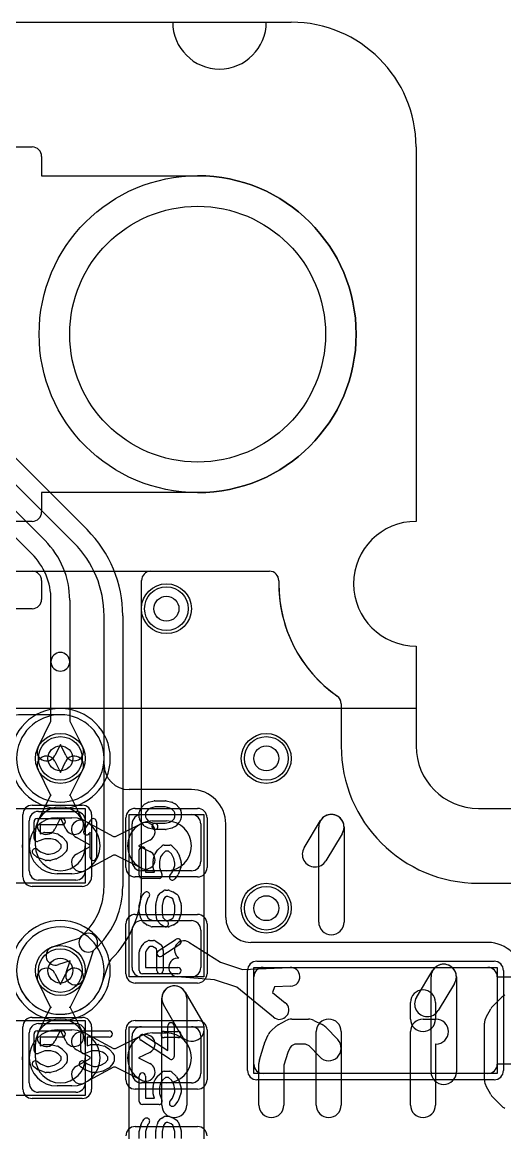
# Model space of a CAD drawing. Extents: x -3.9 to 29.3, y -3.9 to 20.
# Drawn here: x 19.54 to 23.41, y 11.1 to 20 of the extents above; entities that cross this region are included whole.
import ezdxf

# ---------------------------------------------------------------- set-up
doc = ezdxf.new("R2010")
doc.units = 0
for name, color, linetype in [('Hole', 1, 'CONTINUOUS'), ('L1', 3, 'CONTINUOUS'), ('L2', 3, 'CONTINUOUS'), ('L3', 3, 'CONTINUOUS'), ('L4', 3, 'CONTINUOUS'), ('MetalMask-A', 176, 'CONTINUOUS'), ('Outline', 7, 'CONTINUOUS'), ('PartsArea-A', 111, 'CONTINUOUS'), ('PartsArea-B', 111, 'CONTINUOUS'), ('PartsSilk-A', 221, 'CONTINUOUS'), ('PartsSilk-B', 221, 'CONTINUOUS'), ('Resist-A', 2, 'CONTINUOUS'), ('Resist-B', 2, 'CONTINUOUS'), ('Silk-A', 140, 'CONTINUOUS'), ('Silk-B', 140, 'CONTINUOUS')]:
    doc.layers.add(name, color=color, linetype=linetype)

msp = doc.modelspace()

# ---------------------------------------------------------------- linework, layer by layer
at = {"layer": 'Hole'}
for centre, radius in [((20.95, 17.5), 1.025), ((20.7, 15.3), 0.1), ((19.85, 14.1), 0.1), ((21.5, 14.1), 0.1), ((21.5, 12.9), 0.1), ((19.85, 12.4), 0.1)]:
    msp.add_circle(centre, radius, dxfattribs=at)
at = {"layer": 'L1'}
for p, q in [((9.0761, 15.6), (21.52527, 15.6)), ((19.425, 15.6), (19.62503, 15.6)), ((19.7, 15.52503), (19.7, 15.37497)), ((19.62503, 15.3), (17.97497, 15.3)), ((22.09999, 14.53825), (22.1, 14.2)), ((19.85, 14.45004), (19.55, 14.45004)), ((19.80526, 14.07767), (19.85, 13.988)), ((19.85, 13.988), (19.89474, 14.07767)), ((20.20004, 14.05004), (20.20004, 14.1)), ((19.775, 13.80234), (19.67104, 14.01071)), ((20.02896, 14.01071), (19.925, 13.80234)), ((19.67104, 13.6), (19.775, 13.80838)), ((19.775, 13.80838), (19.775, 13.80234)), ((19.925, 13.80234), (19.925, 13.80838)), ((19.925, 13.80838), (20.02896, 13.6)), ((20.9, 13.85004), (20.40004, 13.85004)), ((19.675, 13.675), (19.975, 13.675)), ((19.85, 13.62272), (19.80526, 13.53304)), ((19.825, 13.625), (19.94286, 13.625)), ((19.89474, 13.53304), (19.85, 13.62272)), ((20.5, 13.65), (20.9, 13.65)), ((19.6, 13.2), (19.6, 13.6)), ((20.05, 13.6), (20.05, 13.2)), ((20.05, 13.59785), (20.27686, 13.475)), ((20.29162, 13.475), (20.5, 13.57896)), ((20.425, 13.275), (20.425, 13.575)), ((20.58929, 13.6), (20.7, 13.6)), ((20.975, 13.575), (20.975, 13.275)), ((21.17504, 12.82504), (21.17504, 13.575)), ((19.65, 13.4), (19.65, 13.51071)), ((20.09011, 13.40555), (19.97858, 13.46595)), ((20.05, 13.51071), (20.05, 13.4)), ((20.27686, 13.475), (20.29162, 13.475)), ((20.56696, 13.44474), (20.47728, 13.4)), ((19.97858, 13.33405), (20.09011, 13.39445)), ((20.09011, 13.39445), (20.09011, 13.40555)), ((20.47728, 13.4), (20.56696, 13.35526)), ((20.27686, 13.325), (20.05, 13.20215)), ((20.29162, 13.325), (20.27686, 13.325)), ((20.5, 13.22104), (20.29162, 13.325)), ((19.94286, 13.175), (19.825, 13.175)), ((20.9, 13.2), (20.5, 13.2)), ((20.7, 13.2), (20.58929, 13.2)), ((19.975, 13.125), (19.675, 13.125)), ((23.2, 13.1), (24.4, 13.1)), ((20.5, 12.8), (20.9, 12.8)), ((20.425, 12.425), (20.425, 12.725)), ((20.975, 12.725), (20.975, 12.425)), ((20.87984, 12.62699), (21.1323, 12.46829)), ((23.275, 12.62504), (21.37504, 12.62504)), ((21.1323, 12.46829), (21.31066, 12.40884)), ((19.80526, 12.37767), (19.85, 12.288)), ((19.85, 12.288), (19.89474, 12.37767)), ((21.31066, 12.40884), (21.69055, 12.4248)), ((21.475, 12.425), (23.275, 12.425)), ((19.775, 12.10234), (19.67104, 12.31071)), ((20.02896, 12.31071), (19.925, 12.10234)), ((20.9, 12.35), (20.5, 12.35)), ((21.08482, 12.326), (20.78768, 12.3505)), ((21.26319, 12.26655), (21.08482, 12.326)), ((21.4, 11.65), (21.4, 12.35)), ((23.35, 12.35), (23.35, 11.65)), ((21.55756, 12.02582), (21.26319, 12.26655)), ((21.56509, 12.2694), (21.55042, 12.22543)), ((21.55042, 12.22543), (21.65252, 12.14194)), ((21.69685, 12.27494), (21.56509, 12.2694)), ((19.67104, 11.9), (19.775, 12.10838)), ((19.775, 12.10838), (19.775, 12.10234)), ((19.925, 12.10234), (19.925, 12.10838)), ((19.925, 12.10838), (20.02896, 11.9)), ((19.675, 11.975), (19.975, 11.975)), ((20.5, 11.95), (20.9, 11.95)), ((19.6, 11.5), (19.6, 11.9)), ((19.85, 11.92272), (19.80526, 11.83304)), ((19.825, 11.925), (19.94286, 11.925)), ((19.89474, 11.83304), (19.85, 11.92272)), ((20.05, 11.9), (20.05, 11.5)), ((20.05, 11.89785), (20.27686, 11.775)), ((20.29162, 11.775), (20.5, 11.87896)), ((20.425, 11.575), (20.425, 11.875)), ((20.58929, 11.9), (20.7, 11.9)), ((20.975, 11.875), (20.975, 11.575)), ((19.65, 11.7), (19.65, 11.81071)), ((20.09011, 11.70555), (19.97858, 11.76595)), ((20.05, 11.81071), (20.05, 11.7)), ((20.27686, 11.775), (20.29162, 11.775)), ((19.97858, 11.63405), (20.09011, 11.69445)), ((20.09011, 11.69445), (20.09011, 11.70555)), ((20.56696, 11.74474), (20.47728, 11.7)), ((20.47728, 11.7), (20.56696, 11.65526)), ((20.27686, 11.625), (20.05, 11.50215)), ((20.29162, 11.625), (20.27686, 11.625)), ((20.5, 11.52104), (20.29162, 11.625)), ((23.275, 11.575), (21.475, 11.575)), ((20.9, 11.5), (20.5, 11.5)), ((20.7, 11.5), (20.58929, 11.5)), ((19.975, 11.425), (19.675, 11.425)), ((19.94286, 11.475), (19.825, 11.475))]:
    msp.add_line(p, q, dxfattribs=at)
for centre in [(20.7, 15.3), (19.85, 14.1), (21.5, 14.1), (21.5, 12.9), (19.85, 12.4)]:
    msp.add_circle(centre, 0.2, dxfattribs=at)
for centre, radius, start, end in [((19.62503, 15.52503), 0.07497, 0, 90), ((21.52527, 15.525), 0.075, 0, 90), ((22.70001, 15.50002), 1.10001, 178.78785, -179.998958), ((22.7, 15.5), 1.1, 180, -124.98515), ((22.7, 15.5), 1.1, 178.74147, 178.786798), ((21.5253, 15.525), 0.07497, -0.641943, 0), ((19.62503, 15.37497), 0.07497, -90, 0), ((22.02501, 14.53828), 0.07497, 45, 53.788891), ((22.02498, 14.53825), 0.07501, 0, 45), ((19.55, 14.10004), 0.35, 90, 180), ((19.85, 14.1), 0.35004, 0, 90), ((23.2, 14.2), 1.1, 180, -90), ((19.73815, 14.04419), 0.075, 26.513803, -153.484041), ((19.96185, 14.04419), 0.075, -26.513803, 153.484041), ((20.40004, 14.05004), 0.2, 180, -90), ((20.9, 13.575), 0.27504, 0, 90), ((19.85, 13.51071), 0.2, 0, 180), ((19.675, 13.6), 0.075, 90, 180), ((19.825, 13.4), 0.225, 90, -90), ((19.94286, 13.4), 0.225, -90, 90), ((19.975, 13.6), 0.075, 0, 90), ((20.5, 13.575), 0.075, 90, 180), ((20.9, 13.575), 0.075, 0, 90), ((19.73815, 13.56652), 0.075, 153.486197, -26.514938), ((19.96185, 13.56652), 0.075, -153.486197, 26.514938), ((20.01429, 13.5319), 0.075, 61.565748, -118.43679), ((20.58929, 13.4), 0.2, 90, -90), ((20.53348, 13.51185), 0.075, -63.486197, 116.514938), ((20.7, 13.4), 0.2, -90, 90), ((19.85, 13.4), 0.2, 180, 0), ((20.53348, 13.28815), 0.075, -116.513803, 63.485062), ((20.01429, 13.2681), 0.075, 118.434252, -61.56321), ((20.5, 13.275), 0.075, 180, -90), ((20.9, 13.275), 0.075, -90, 0), ((19.675, 13.2), 0.075, 180, -90), ((19.975, 13.2), 0.075, -90, 0), ((21.37504, 12.82504), 0.2, 180, -90), ((20.5, 12.725), 0.075, 90, 180), ((20.9, 12.725), 0.075, 0, 90), ((20.83992, 12.56349), 0.075, 57.844009, -122.160057), ((23.275, 12.35), 0.27504, 0, 90), ((20.79384, 12.42525), 0.075, 85.289013, -94.713145), ((19.73815, 12.34419), 0.075, 26.513803, -153.484041), ((19.96185, 12.34419), 0.075, -26.513803, 153.484041), ((20.5, 12.425), 0.075, 180, -90), ((20.9, 12.425), 0.075, -90, 0), ((21.475, 12.35), 0.075, 90, 180), ((21.6937, 12.34987), 0.075, -87.592747, 92.405739), ((23.275, 12.35), 0.075, 0, 90), ((21.60504, 12.08388), 0.075, -129.275432, 50.724098), ((19.675, 11.9), 0.075, 90, 180), ((19.85, 11.81071), 0.2, 0, 180), ((19.975, 11.9), 0.075, 0, 90), ((20.5, 11.875), 0.075, 90, 180), ((20.9, 11.875), 0.075, 0, 90), ((19.825, 11.7), 0.225, 90, -90), ((19.73815, 11.86652), 0.075, 153.486197, -26.514938), ((19.96185, 11.86652), 0.075, -153.486197, 26.514938), ((20.01429, 11.8319), 0.075, 61.565748, -118.43679), ((19.94286, 11.7), 0.225, -90, 90), ((20.58929, 11.7), 0.2, 90, -90), ((20.53348, 11.81185), 0.075, -63.486197, 116.514938), ((20.7, 11.7), 0.2, -90, 90), ((19.85, 11.7), 0.2, 180, 0), ((20.01429, 11.5681), 0.075, 118.434252, -61.56321), ((20.5, 11.575), 0.075, 180, -90), ((20.53348, 11.58815), 0.075, -116.513803, 63.485062), ((20.9, 11.575), 0.075, -90, 0), ((21.475, 11.65), 0.075, 180, -90), ((23.275, 11.65), 0.075, -90, 0), ((19.675, 11.5), 0.075, 180, -90), ((19.975, 11.5), 0.075, -90, 0)]:
    msp.add_arc(centre, radius, start, end, dxfattribs=at)
at = {"layer": 'L2'}
for p, q in [((3.87473, 15.6), (21.52527, 15.6)), ((22.1, 14.53824), (22.1, 14.2)), ((23.2, 13.1), (24.4, 13.1))]:
    msp.add_line(p, q, dxfattribs=at)
for centre in [(20.7, 15.3), (21.5, 14.1), (21.5, 12.9)]:
    msp.add_circle(centre, 0.2, dxfattribs=at)
for centre, radius, start, end in [((21.52527, 15.525), 0.075, -0.641686, 90), ((22.7, 15.50001), 1.1, 178.787318, -125.062172), ((21.52527, 15.52488), 0.075, -1.214812, -0.550023), ((22.025, 14.53824), 0.075, 0, 54.934759), ((19.85, 14.1), 0.40004, 90, -90), ((19.85, 14.1), 0.40004, -90, 90), ((23.2, 14.2), 1.1, 180, -90), ((19.85, 12.4), 0.40004, 90, -90), ((19.85, 12.4), 0.40004, -90, 90)]:
    msp.add_arc(centre, radius, start, end, dxfattribs=at)
at = {"layer": 'L3'}
for p, q in [((18.55841, 17.43943), (20.06443, 15.93341)), ((19.95836, 15.82734), (18.45235, 17.33337)), ((18.34624, 17.2273), (19.72729, 15.84623)), ((19.62123, 15.74017), (18.24017, 17.12123)), ((20.57504, 15.6), (21.52527, 15.6)), ((20.50004, 13.07353), (20.50004, 15.525)), ((19.775, 14.87446), (19.775, 15.36893)), ((19.925, 15.36893), (19.925, 14.87446)), ((20.2, 13.07353), (20.2, 15.24399)), ((20.35, 15.24399), (20.35, 13.07353)), ((19.775, 14.39766), (19.775, 14.87446)), ((19.925, 14.87446), (19.925, 14.39766)), ((22.1, 14.53823), (22.1, 14.2)), ((19.67104, 14.18929), (19.775, 14.39766)), ((19.925, 14.39766), (20.02896, 14.18929)), ((19.85, 14.212), (19.80526, 14.12233)), ((19.89474, 14.12233), (19.85, 14.212)), ((23.2, 13.1), (24.4, 13.1)), ((19.78659, 12.58968), (20.00745, 12.66351)), ((20.00745, 12.66351), (20.02059, 12.67665)), ((20.02059, 12.67665), (20.04623, 12.70229)), ((20.11351, 12.55745), (20.03968, 12.33659)), ((20.12665, 12.57059), (20.11351, 12.55745)), ((20.15229, 12.59623), (20.12665, 12.57059)), ((19.92919, 12.47919), (19.83415, 12.44742)), ((19.89742, 12.38415), (19.92919, 12.47919)), ((20.25765, 12.4894), (20.25838, 12.49013)), ((20.18231, 12.29), (20.239, 12.45959))]:
    msp.add_line(p, q, dxfattribs=at)
for centre in [(20.7, 15.3), (19.85, 14.1), (21.5, 14.1), (21.5, 12.9), (19.85, 12.4)]:
    msp.add_circle(centre, 0.2, dxfattribs=at)
for centre, radius, start, end in [((19.375, 15.24398), 0.975, 0.000588, 45), ((19.25, 15.36893), 0.675, 0, 45.0006), ((19.375, 15.24398), 0.825, 0.000694, 45), ((19.25, 15.36893), 0.525, 0, 45.000772), ((20.57504, 15.525), 0.075, 90, 180), ((21.52527, 15.525), 0.075, 0, 90), ((22.7, 15.49999), 1.1, 178.740949, -125.062172), ((21.5253, 15.525), 0.07497, -0.641943, 0), ((19.85, 14.87446), 0.075, 0, 180), ((19.85, 14.87446), 0.075, 180, 0), ((22.02502, 14.53825), 0.07497, 45, 54.934097), ((22.025, 14.53823), 0.075, 0, 45), ((19.73815, 14.15581), 0.075, 153.486197, -26.515959), ((19.96185, 14.15581), 0.075, -153.486197, 26.515959), ((23.2, 14.2), 1.1, 180, -90), ((19.675, 13.07353), 0.525, -45.000772, 0), ((19.675, 13.07353), 0.675, -45.0006, 0), ((19.675, 13.07353), 0.82504, -45.000982, 0), ((20.07362, 12.62362), 0.075, 135, -45), ((20.07362, 12.62362), 0.075, -45, 135), ((19.81037, 12.51855), 0.075, 108.485681, -71.515874), ((20.3101, 12.43582), 0.07497, 134.994596, 161.514298), ((20.31066, 12.43639), 0.07497, 135, 135.605253), ((19.85, 12.4), 0.35004, 180, -18.344884), ((19.96855, 12.36037), 0.075, 161.514319, -18.484126), ((20.25341, 12.26623), 0.07497, 161.514298, 161.652053)]:
    msp.add_arc(centre, radius, start, end, dxfattribs=at)
at = {"layer": 'L4'}
for p, q in [((17.68346, 15.6), (21.52527, 15.6)), ((19.425, 15.6), (19.62503, 15.6)), ((19.7, 15.52503), (19.7, 15.37497)), ((19.62503, 15.3), (18.15487, 15.3)), ((22.1, 14.53823), (22.1, 14.2)), ((23.2, 13.1), (24.4, 13.1))]:
    msp.add_line(p, q, dxfattribs=at)
for centre in [(20.7, 15.3), (19.85, 14.1), (21.5, 14.1), (21.5, 12.9), (19.85, 12.4)]:
    msp.add_circle(centre, 0.2, dxfattribs=at)
for centre, radius, start, end in [((19.62503, 15.52503), 0.07497, 0, 90), ((21.52527, 15.525), 0.075, 0, 90), ((22.7, 15.49999), 1.1, 178.740949, -125.062172), ((21.5253, 15.525), 0.07497, -0.641943, 0), ((19.62503, 15.37497), 0.07497, -90, 0), ((22.02502, 14.53825), 0.07497, 45, 54.934097), ((22.025, 14.53823), 0.075, 0, 45), ((19.85, 14.1), 0.35004, 90, -90), ((19.85, 14.1), 0.35004, -90, 90), ((23.2, 14.2), 1.1, 180, -90), ((19.85, 12.4), 0.35004, 90, -90), ((19.85, 12.4), 0.35004, -90, 90)]:
    msp.add_arc(centre, radius, start, end, dxfattribs=at)
at = {"layer": 'MetalMask-A'}
for p, q in [((19.675, 13.675), (19.975, 13.675)), ((20.5, 13.65), (20.9, 13.65)), ((19.6, 13.2), (19.6, 13.6)), ((20.05, 13.6), (20.05, 13.2)), ((20.425, 13.275), (20.425, 13.575)), ((20.975, 13.575), (20.975, 13.275)), ((20.9, 13.2), (20.5, 13.2)), ((19.975, 13.125), (19.675, 13.125)), ((20.5, 12.8), (20.9, 12.8)), ((20.425, 12.425), (20.425, 12.725)), ((20.975, 12.725), (20.975, 12.425)), ((21.475, 12.425), (23.275, 12.425)), ((20.9, 12.35), (20.5, 12.35)), ((21.4, 11.65), (21.4, 12.35)), ((23.35, 12.35), (23.35, 11.65)), ((19.675, 11.975), (19.975, 11.975)), ((20.5, 11.95), (20.9, 11.95)), ((19.6, 11.5), (19.6, 11.9)), ((20.05, 11.9), (20.05, 11.5)), ((20.425, 11.575), (20.425, 11.875)), ((20.975, 11.875), (20.975, 11.575)), ((23.275, 11.575), (21.475, 11.575)), ((20.9, 11.5), (20.5, 11.5)), ((19.975, 11.425), (19.675, 11.425))]:
    msp.add_line(p, q, dxfattribs=at)
for centre, start, end in [((19.675, 13.6), 90, 180), ((19.975, 13.6), 0, 90), ((20.5, 13.575), 90, 180), ((20.9, 13.575), 0, 90), ((20.5, 13.275), 180, -90), ((20.9, 13.275), -90, 0), ((19.675, 13.2), 180, -90), ((19.975, 13.2), -90, 0), ((20.5, 12.725), 90, 180), ((20.9, 12.725), 0, 90), ((20.5, 12.425), 180, -90), ((20.9, 12.425), -90, 0), ((21.475, 12.35), 90, 180), ((23.275, 12.35), 0, 90), ((19.675, 11.9), 90, 180), ((19.975, 11.9), 0, 90), ((20.5, 11.875), 90, 180), ((20.9, 11.875), 0, 90), ((20.5, 11.575), 180, -90), ((20.9, 11.575), -90, 0), ((21.475, 11.65), 180, -90), ((23.275, 11.65), -90, 0), ((19.675, 11.5), 180, -90), ((19.975, 11.5), -90, 0)]:
    msp.add_arc(centre, 0.075, start, end, dxfattribs=at)
at = {"layer": 'Outline'}
for p, q in [((17.75, 20), (20.75, 20)), ((21.5, 20), (21.7, 20)), ((22.7, 19), (22.7, 16)), ((22.7, 15), (22.7, 14.2)), ((23.2, 13.7), (24.4, 13.7))]:
    msp.add_line(p, q, dxfattribs=at)
for centre, radius, start, end in [((21.125, 20), 0.375, 180, 0), ((21.7, 19), 1, 0, 90), ((22.7, 15.5), 0.5, 90, -90), ((23.2, 14.2), 0.5, 180, -90)]:
    msp.add_arc(centre, radius, start, end, dxfattribs=at)
at = {"layer": 'PartsArea-A'}
for p, q in [((3.7, 20), (21.7, 20)), ((22.7, 19), (22.7, 16)), ((22.7, 15), (22.7, 14.5)), ((22.7, 14.5), (2.7, 14.5)), ((18.75, 13.7), (20.05, 13.7)), ((20.05, 13.7), (20.05, 13.1)), ((20.4, 12.35), (20.4, 13.65)), ((20.4, 13.65), (21, 13.65)), ((21, 13.65), (21, 12.35)), ((20.05, 13.1), (18.75, 13.1)), ((21.4, 12.425), (23.35, 12.425)), ((21.4, 11.575), (21.4, 12.425)), ((23.35, 12.425), (23.35, 12.35)), ((21, 12.35), (20.4, 12.35)), ((23.35, 12.35), (24.1, 12.35)), ((18.75, 12), (20.05, 12)), ((20.05, 12), (20.05, 11.4)), ((20.4, 10.65), (20.4, 11.95)), ((20.4, 11.95), (21, 11.95)), ((21, 11.95), (21, 10.65)), ((23.35, 11.575), (21.4, 11.575)), ((24.1, 11.65), (23.35, 11.65)), ((23.35, 11.65), (23.35, 11.575)), ((20.05, 11.4), (18.75, 11.4))]:
    msp.add_line(p, q, dxfattribs=at)
for centre, radius, start, end in [((21.7, 19), 1, 0, 90), ((22.7, 15.5), 0.5, 90, -90)]:
    msp.add_arc(centre, radius, start, end, dxfattribs=at)
at = {"layer": 'PartsArea-B'}
for p, q in [((3.7, 20), (21.7, 20)), ((22.7, 19), (22.7, 16)), ((22.7, 15), (22.7, 14.5)), ((22.7, 14.5), (2.7, 14.5))]:
    msp.add_line(p, q, dxfattribs=at)
for centre, radius, start, end in [((21.7, 19), 1, 0, 90), ((22.7, 15.5), 0.5, 90, -90)]:
    msp.add_arc(centre, radius, start, end, dxfattribs=at)
at = {"layer": 'PartsSilk-A'}
for p, q in [((20.49983, 13.7055), (20.52205, 13.7305)), ((20.52956, 13.73625), (20.55178, 13.74736)), ((20.5569, 13.74925), (20.60135, 13.76036)), ((20.61049, 13.71111), (20.57169, 13.70141)), ((20.60741, 13.76111), (20.69259, 13.76111)), ((20.68951, 13.71111), (20.61049, 13.71111)), ((20.72831, 13.70141), (20.68951, 13.71111)), ((20.69865, 13.76036), (20.7431, 13.74925)), ((20.74822, 13.74736), (20.77044, 13.73625)), ((20.77795, 13.7305), (20.80017, 13.7055)), ((19.66389, 13.61759), (19.86667, 13.61759)), ((20.48241, 13.625), (20.48241, 13.66944)), ((20.4857, 13.68184), (20.49681, 13.70129)), ((20.53894, 13.67423), (20.53241, 13.6628)), ((20.53241, 13.6628), (20.53241, 13.6309)), ((20.53241, 13.6309), (20.5394, 13.61692)), ((20.55623, 13.69368), (20.53894, 13.67423)), ((20.57169, 13.70141), (20.55623, 13.69368)), ((20.74377, 13.69368), (20.72831, 13.70141)), ((20.76106, 13.67423), (20.74377, 13.69368)), ((20.7606, 13.61692), (20.76759, 13.6309)), ((20.76759, 13.6628), (20.76106, 13.67423)), ((20.76759, 13.6309), (20.76759, 13.6628)), ((20.80319, 13.70129), (20.8143, 13.68184)), ((20.81759, 13.66944), (20.81759, 13.625)), ((19.63889, 13.45926), (19.63889, 13.59259)), ((19.86667, 13.56759), (19.68889, 13.56759)), ((19.68889, 13.56759), (19.68889, 13.49554)), ((20.04013, 13.5247), (20.09291, 13.60618)), ((20.13889, 13.59259), (20.13889, 13.30741)), ((20.49616, 13.5916), (20.48505, 13.61382)), ((20.52205, 13.56117), (20.49983, 13.58617)), ((20.55178, 13.54431), (20.52956, 13.55542)), ((20.5394, 13.61692), (20.55623, 13.59799)), ((20.55623, 13.59799), (20.57169, 13.59026)), ((20.60135, 13.53131), (20.5569, 13.54242)), ((20.57169, 13.59026), (20.61347, 13.57981)), ((20.60741, 13.58056), (20.68951, 13.58056)), ((20.69259, 13.53056), (20.60741, 13.53056)), ((20.68951, 13.58056), (20.72831, 13.59026)), ((20.7431, 13.54242), (20.69865, 13.53131)), ((20.72831, 13.59026), (20.74377, 13.59799)), ((20.74377, 13.59799), (20.7606, 13.61692)), ((20.77044, 13.55542), (20.74822, 13.54431)), ((20.80017, 13.58617), (20.77795, 13.56117)), ((20.81495, 13.61382), (20.80384, 13.5916)), ((19.72682, 13.45648), (19.67279, 13.4359)), ((19.68889, 13.49554), (19.71332, 13.50484)), ((19.72222, 13.50648), (19.77778, 13.50648)), ((19.7747, 13.45648), (19.72682, 13.45648)), ((19.81196, 13.44717), (19.7747, 13.45648)), ((19.78384, 13.50573), (19.82828, 13.49462)), ((19.83362, 13.43273), (19.81196, 13.44717)), ((19.83609, 13.49117), (19.86387, 13.47265)), ((19.86843, 13.46875), (19.89899, 13.43542)), ((20.08889, 13.50801), (20.08209, 13.49752)), ((20.08889, 13.30741), (20.08889, 13.50801)), ((19.54444, 13.40741), (19.54444, 13.38519)), ((19.66562, 13.37137), (19.69034, 13.3516)), ((19.69034, 13.3516), (19.74071, 13.33241)), ((19.79928, 13.34203), (19.83446, 13.36079)), ((19.85556, 13.40879), (19.83362, 13.43273)), ((19.83446, 13.36079), (19.85556, 13.3838)), ((19.85556, 13.3838), (19.85556, 13.40879)), ((19.89899, 13.35717), (19.86843, 13.32384)), ((19.90556, 13.41852), (19.90556, 13.37407)), ((20.48241, 13.16389), (20.48241, 13.36667)), ((20.53241, 13.36667), (20.53241, 13.18889)), ((20.60883, 13.33609), (20.62735, 13.36387)), ((20.63125, 13.36843), (20.66458, 13.39899)), ((20.69121, 13.35556), (20.66727, 13.33362)), ((20.68148, 13.40556), (20.72593, 13.40556)), ((20.7162, 13.35556), (20.69121, 13.35556)), ((20.73921, 13.33446), (20.7162, 13.35556)), ((20.74283, 13.39899), (20.77616, 13.36843)), ((20.78132, 13.36176), (20.80354, 13.32009)), ((19.66216, 13.31011), (19.63438, 13.33233)), ((19.72721, 13.28405), (19.66888, 13.30627)), ((19.76389, 13.28241), (19.73611, 13.28241)), ((19.74071, 13.33241), (19.76081, 13.33241)), ((19.76081, 13.33241), (19.79928, 13.34203)), ((19.81439, 13.29427), (19.76995, 13.28316)), ((19.86176, 13.31868), (19.82009, 13.29646)), ((20.59352, 13.22222), (20.59352, 13.27778)), ((20.59427, 13.28384), (20.60538, 13.32828)), ((20.65283, 13.31196), (20.64352, 13.2747)), ((20.64352, 13.2747), (20.64352, 13.22682)), ((20.66727, 13.33362), (20.65283, 13.31196)), ((20.75797, 13.29928), (20.73921, 13.33446)), ((20.76759, 13.26081), (20.75797, 13.29928)), ((20.80573, 13.31439), (20.81684, 13.26995)), ((20.81759, 13.26389), (20.81759, 13.23611)), ((20.53241, 13.18889), (20.60446, 13.18889)), ((20.60446, 13.18889), (20.59516, 13.21332)), ((20.64352, 13.22682), (20.6641, 13.17279)), ((20.72863, 13.16562), (20.7484, 13.19034)), ((20.7484, 13.19034), (20.76759, 13.24071)), ((20.76759, 13.24071), (20.76759, 13.26081)), ((20.81595, 13.22721), (20.79373, 13.16888)), ((20.64074, 13.13889), (20.50741, 13.13889)), ((20.78989, 13.16216), (20.76767, 13.13438)), ((20.49531, 12.97317), (20.50642, 13.00095)), ((20.51011, 13.00729), (20.52122, 13.02118)), ((20.63176, 12.99544), (20.65028, 13.02044)), ((20.65713, 13.02676), (20.67935, 13.04064)), ((20.69976, 12.99444), (20.68764, 12.98687)), ((20.69259, 13.04444), (20.71481, 13.04444)), ((20.70981, 12.99444), (20.69976, 12.99444)), ((20.73664, 12.98327), (20.70981, 12.99444)), ((20.72442, 13.04252), (20.75776, 13.02864)), ((20.7614, 13.02676), (20.78362, 13.01287)), ((20.79358, 13.00095), (20.80469, 12.97317)), ((20.48241, 12.86667), (20.48241, 12.925)), ((20.48337, 12.93187), (20.49448, 12.97076)), ((20.54221, 12.95579), (20.53241, 12.9215)), ((20.53241, 12.9215), (20.53241, 12.87017)), ((20.55147, 12.97895), (20.54221, 12.95579)), ((20.56026, 12.98994), (20.55147, 12.97895)), ((20.61574, 12.86667), (20.61574, 12.925)), ((20.61623, 12.9299), (20.62734, 12.98546)), ((20.67527, 12.97017), (20.66574, 12.92252)), ((20.66574, 12.92252), (20.66574, 12.86842)), ((20.68764, 12.98687), (20.67527, 12.97017)), ((20.75019, 12.9748), (20.73664, 12.98327)), ((20.75779, 12.95579), (20.75019, 12.9748)), ((20.76759, 12.9215), (20.75779, 12.95579)), ((20.76759, 12.87017), (20.76759, 12.9215)), ((20.80552, 12.97076), (20.81663, 12.93187)), ((20.81759, 12.925), (20.81759, 12.86667)), ((20.49448, 12.82091), (20.48337, 12.8598)), ((20.53241, 12.87017), (20.54167, 12.83775)), ((20.54167, 12.83775), (20.55231, 12.8198)), ((20.55231, 12.8198), (20.56435, 12.81077)), ((20.62339, 12.81041), (20.61598, 12.86319)), ((20.66574, 12.86842), (20.67186, 12.82485)), ((20.67186, 12.82485), (20.68667, 12.80818)), ((20.73664, 12.81118), (20.75063, 12.81992)), ((20.75063, 12.81992), (20.75792, 12.83633)), ((20.75792, 12.83633), (20.76759, 12.87017)), ((20.80433, 12.81763), (20.79322, 12.79263)), ((20.81663, 12.8598), (20.80552, 12.82091)), ((20.51182, 12.79004), (20.49701, 12.81504)), ((20.53685, 12.76889), (20.51833, 12.78278)), ((20.57558, 12.75192), (20.54224, 12.76581)), ((20.56435, 12.81077), (20.59019, 12.8)), ((20.71481, 12.75), (20.58519, 12.75)), ((20.59019, 12.8), (20.70981, 12.8)), ((20.65168, 12.77228), (20.62946, 12.79728)), ((20.67934, 12.7538), (20.65712, 12.76769)), ((20.68667, 12.80818), (20.70584, 12.7962)), ((20.70981, 12.8), (20.73664, 12.81118)), ((20.75776, 12.76581), (20.72442, 12.75192)), ((20.78362, 12.78158), (20.7614, 12.76769)), ((20.52956, 12.62792), (20.55178, 12.63903)), ((20.56296, 12.64167), (20.5963, 12.64167)), ((20.63447, 12.55703), (20.77891, 12.65148)), ((20.48241, 12.4), (20.48241, 12.55)), ((20.48456, 12.56015), (20.49567, 12.58515)), ((20.4983, 12.5897), (20.52052, 12.62026)), ((20.54029, 12.56243), (20.53241, 12.5447)), ((20.55737, 12.58593), (20.54029, 12.56243)), ((20.56886, 12.59167), (20.55737, 12.58593)), ((20.58913, 12.59167), (20.56886, 12.59167)), ((20.61913, 12.57292), (20.58913, 12.59167)), ((20.60955, 12.63787), (20.65399, 12.61009)), ((20.62315, 12.55783), (20.61913, 12.57292)), ((20.62315, 12.4), (20.62315, 12.55783)), ((20.80627, 12.60964), (20.66183, 12.51519)), ((20.6649, 12.59533), (20.67231, 12.56755)), ((20.67315, 12.56111), (20.67315, 12.4)), ((20.53241, 12.5447), (20.53241, 12.425)), ((20.79259, 12.375), (20.50741, 12.375)), ((20.53241, 12.425), (20.79259, 12.425)), ((22.70298, 12.18487), (22.83439, 12.40222)), ((22.81973, 11.58892), (22.81973, 12.34965)), ((23.00827, 12.29708), (22.87686, 12.07973)), ((23.02293, 12.34965), (23.02293, 11.58892)), ((20.71204, 11.75869), (20.71204, 11.95694)), ((20.76204, 11.95694), (20.76204, 11.7125)), ((19.63889, 11.75926), (19.63889, 11.89259)), ((19.66389, 11.91759), (19.86667, 11.91759)), ((19.86667, 11.86759), (19.68889, 11.86759)), ((19.68889, 11.86759), (19.68889, 11.79554)), ((20.01389, 11.75926), (20.01389, 11.89259)), ((20.03889, 11.91759), (20.24167, 11.91759)), ((20.24167, 11.86759), (20.06389, 11.86759)), ((20.06389, 11.86759), (20.06389, 11.79554)), ((20.72337, 11.69157), (20.49374, 11.84157)), ((20.52108, 11.88343), (20.71204, 11.75869)), ((20.68148, 11.9125), (20.79259, 11.9125)), ((20.79259, 11.8625), (20.68148, 11.8625)), ((19.72682, 11.75648), (19.67279, 11.7359)), ((19.68889, 11.79554), (19.71332, 11.80484)), ((19.72222, 11.80648), (19.77778, 11.80648)), ((19.7747, 11.75648), (19.72682, 11.75648)), ((19.81196, 11.74717), (19.7747, 11.75648)), ((19.78384, 11.80573), (19.82828, 11.79462)), ((19.83609, 11.79117), (19.86387, 11.77265)), ((19.86843, 11.76875), (19.89899, 11.73542)), ((20.10182, 11.75648), (20.04779, 11.7359)), ((20.06389, 11.79554), (20.08832, 11.80484)), ((20.09722, 11.80648), (20.15278, 11.80648)), ((20.1497, 11.75648), (20.10182, 11.75648)), ((20.18696, 11.74717), (20.1497, 11.75648)), ((20.15884, 11.80573), (20.20328, 11.79462)), ((20.21109, 11.79117), (20.23887, 11.77265)), ((20.24343, 11.76875), (20.27399, 11.73542)), ((19.54444, 11.70741), (19.54444, 11.68519)), ((19.66562, 11.67137), (19.69034, 11.6516)), ((19.79928, 11.64203), (19.83446, 11.66079)), ((19.83362, 11.73273), (19.81196, 11.74717)), ((19.85556, 11.70879), (19.83362, 11.73273)), ((19.83446, 11.66079), (19.85556, 11.6838)), ((19.85556, 11.6838), (19.85556, 11.70879)), ((19.90556, 11.71852), (19.90556, 11.67407)), ((20.04062, 11.67137), (20.06534, 11.6516)), ((20.17428, 11.64203), (20.20946, 11.66079)), ((20.20862, 11.73273), (20.18696, 11.74717)), ((20.23056, 11.70879), (20.20862, 11.73273)), ((20.20946, 11.66079), (20.23056, 11.6838)), ((20.23056, 11.6838), (20.23056, 11.70879)), ((20.28056, 11.71852), (20.28056, 11.67407)), ((19.66216, 11.61011), (19.63438, 11.63233)), ((19.72721, 11.58405), (19.66888, 11.60627)), ((19.69034, 11.6516), (19.74071, 11.63241)), ((19.76389, 11.58241), (19.73611, 11.58241)), ((19.74071, 11.63241), (19.76081, 11.63241)), ((19.76081, 11.63241), (19.79928, 11.64203)), ((19.81439, 11.59427), (19.76995, 11.58316)), ((19.86176, 11.61868), (19.82009, 11.59646)), ((19.89899, 11.65717), (19.86843, 11.62384)), ((20.03716, 11.61011), (20.00938, 11.63233)), ((20.10221, 11.58405), (20.04388, 11.60627)), ((20.06534, 11.6516), (20.11571, 11.63241)), ((20.13889, 11.58241), (20.11111, 11.58241)), ((20.11571, 11.63241), (20.13581, 11.63241)), ((20.13581, 11.63241), (20.17428, 11.64203)), ((20.18939, 11.59427), (20.14495, 11.58316)), ((20.23676, 11.61868), (20.19509, 11.59646)), ((20.27399, 11.65717), (20.24343, 11.62384)), ((20.63125, 11.55593), (20.66458, 11.58649)), ((20.68148, 11.59306), (20.72593, 11.59306)), ((20.74283, 11.58649), (20.77616, 11.55593)), ((20.48241, 11.35139), (20.48241, 11.55417)), ((20.53241, 11.55417), (20.53241, 11.37639)), ((20.59427, 11.47134), (20.60538, 11.51578)), ((20.60883, 11.52359), (20.62735, 11.55137)), ((20.65283, 11.49946), (20.64352, 11.4622)), ((20.66727, 11.52112), (20.65283, 11.49946)), ((20.69121, 11.54306), (20.66727, 11.52112)), ((20.7162, 11.54306), (20.69121, 11.54306)), ((20.73921, 11.52196), (20.7162, 11.54306)), ((20.75797, 11.48678), (20.73921, 11.52196)), ((20.76759, 11.44831), (20.75797, 11.48678)), ((20.78132, 11.54926), (20.80354, 11.50759)), ((20.80573, 11.50189), (20.81684, 11.45745)), ((20.59352, 11.40972), (20.59352, 11.46528)), ((20.60446, 11.37639), (20.59516, 11.40082)), ((20.64352, 11.4622), (20.64352, 11.41432)), ((20.64352, 11.41432), (20.6641, 11.36029)), ((20.7484, 11.37784), (20.76759, 11.42821)), ((20.76759, 11.42821), (20.76759, 11.44831)), ((20.81595, 11.41471), (20.79373, 11.35638)), ((20.81759, 11.45139), (20.81759, 11.42361)), ((20.64074, 11.32639), (20.50741, 11.32639)), ((20.53241, 11.37639), (20.60446, 11.37639)), ((20.72863, 11.35312), (20.7484, 11.37784)), ((20.78989, 11.34966), (20.76767, 11.32188)), ((20.65713, 11.21426), (20.67935, 11.22814)), ((20.69259, 11.23194), (20.71481, 11.23194)), ((20.72442, 11.23002), (20.75776, 11.21614)), ((20.7614, 11.21426), (20.78362, 11.20037)), ((20.48337, 11.11937), (20.49448, 11.15826)), ((20.49531, 11.16067), (20.50642, 11.18845)), ((20.51011, 11.19479), (20.52122, 11.20868)), ((20.54221, 11.14329), (20.53241, 11.109)), ((20.55147, 11.16645), (20.54221, 11.14329)), ((20.56026, 11.17744), (20.55147, 11.16645)), ((20.61623, 11.1174), (20.62734, 11.17296)), ((20.63176, 11.18294), (20.65028, 11.20794)), ((20.67527, 11.15767), (20.66574, 11.11002)), ((20.68764, 11.17437), (20.67527, 11.15767)), ((20.69976, 11.18194), (20.68764, 11.17437)), ((20.70981, 11.18194), (20.69976, 11.18194)), ((20.73664, 11.17077), (20.70981, 11.18194)), ((20.75019, 11.1623), (20.73664, 11.17077)), ((20.75779, 11.14329), (20.75019, 11.1623)), ((20.76759, 11.109), (20.75779, 11.14329)), ((20.79358, 11.18845), (20.80469, 11.16067)), ((20.80552, 11.15826), (20.81663, 11.11937)), ((20.48241, 11.05417), (20.48241, 11.1125)), ((20.53241, 11.109), (20.53241, 11.05767)), ((20.61574, 11.05417), (20.61574, 11.1125)), ((20.66574, 11.11002), (20.66574, 11.05592)), ((20.76759, 11.05767), (20.76759, 11.109)), ((20.81759, 11.1125), (20.81759, 11.05417))]:
    msp.add_line(p, q, dxfattribs=at)
for centre, radius, start, end in [((20.54074, 13.71389), 0.025, 116.565051, 138.37217), ((20.56296, 13.725), 0.025, 104.030684, 116.565051), ((20.60741, 13.73611), 0.025, 90, 104.030684), ((20.69259, 13.73611), 0.025, 75.969316, 90), ((20.73704, 13.725), 0.025, 63.434949, 75.969316), ((20.75926, 13.71389), 0.025, 41.627831, 63.434949), ((19.66389, 13.59259), 0.025, 90, 180), ((19.86667, 13.59259), 0.025, -90, 90), ((20.11389, 13.59259), 0.025, 0, 147.066193), ((20.50741, 13.66944), 0.025, 150.266489, 180), ((20.50741, 13.625), 0.025, 180, -153.434949), ((20.51852, 13.68889), 0.025, 138.372169, 150.266489), ((20.78148, 13.68889), 0.025, 29.733511, 41.62783), ((20.79259, 13.66944), 0.025, 0, 29.733511), ((20.79259, 13.625), 0.025, -26.565051, 0), ((20.51852, 13.60278), 0.025, -153.434949, -138.37217), ((20.54074, 13.57778), 0.025, -138.372169, -116.565051), ((20.56296, 13.56667), 0.025, -116.565051, -104.030684), ((20.60741, 13.55556), 0.025, 90, -90), ((20.60741, 13.55556), 0.025, -104.030684, 75.96679), ((20.69259, 13.55556), 0.025, -90, -75.969316), ((20.73704, 13.56667), 0.025, -75.969316, -63.434949), ((20.75926, 13.57778), 0.025, -63.434949, -41.62783), ((20.78148, 13.60278), 0.025, -41.627831, -26.565051), ((19.66389, 13.45926), 0.025, 180, -69.143502), ((19.72222, 13.48148), 0.025, 90, 110.853641), ((19.77778, 13.48148), 0.025, 75.969316, 90), ((19.82222, 13.47037), 0.025, 56.303576, 75.963757), ((19.85, 13.45185), 0.025, 42.5203, 56.309933), ((20.06111, 13.51111), 0.025, 147.066457, -32.933807), ((19.65, 13.35185), 0.025, 51.333033, -128.654777), ((19.88056, 13.41852), 0.025, 0, 42.517452), ((19.88056, 13.37407), 0.025, -42.5203, 0), ((20.50741, 13.36667), 0.025, 0, 180), ((20.64815, 13.35), 0.025, 132.5203, 146.309933), ((20.68148, 13.38056), 0.025, 90, 132.517452), ((20.72593, 13.38056), 0.025, 47.4797, 90), ((20.75926, 13.35), 0.025, 28.061701, 47.482548), ((19.67778, 13.32963), 0.025, -128.666967, -110.853641), ((19.73611, 13.30741), 0.025, -110.856498, -90), ((19.76389, 13.30741), 0.025, -90, -75.963757), ((19.80833, 13.31852), 0.025, -75.969316, -61.931795), ((19.85, 13.34074), 0.025, -61.938299, -42.517452), ((20.11389, 13.30741), 0.025, 180, 0), ((20.61852, 13.27778), 0.025, 165.969316, 180), ((20.62963, 13.32222), 0.025, 146.303576, 165.963757), ((20.78148, 13.30833), 0.025, 14.030684, 28.068205), ((20.79259, 13.26389), 0.025, 0, 14.036243), ((20.61852, 13.22222), 0.025, 180, -159.146359), ((20.64074, 13.16389), 0.025, -90, 20.856498), ((20.79259, 13.23611), 0.025, -20.856498, 0), ((20.50741, 13.16389), 0.025, 180, -90), ((20.74815, 13.15), 0.025, 141.333033, -38.654777), ((20.77037, 13.17778), 0.025, -38.666967, -20.853641), ((20.52963, 12.99167), 0.025, 141.333033, 158.207103), ((20.54074, 13.00556), 0.025, -38.666967, 141.345223), ((20.65185, 12.98056), 0.025, 143.473873, 168.694563), ((20.67037, 13.00556), 0.025, 121.985944, 143.473873), ((20.69259, 13.01944), 0.025, 90, 121.985944), ((20.71481, 13.01944), 0.025, 67.394238, 90), ((20.74815, 13.00556), 0.025, 57.994617, 67.394238), ((20.77037, 12.99167), 0.025, 21.792897, 57.994617), ((20.50741, 12.925), 0.025, 164.051456, 180), ((20.51852, 12.96389), 0.025, 158.207103, 164.051456), ((20.64074, 12.925), 0.025, 168.694563, 180), ((20.78148, 12.96389), 0.025, 15.948544, 21.792897), ((20.79259, 12.925), 0.025, 0, 15.948544), ((20.50741, 12.86667), 0.025, 180, -164.051456), ((20.51852, 12.82778), 0.025, -164.051456, -149.362476), ((20.64074, 12.86667), 0.025, 180, -171.999526), ((20.78148, 12.82778), 0.025, -23.950855, -15.948544), ((20.79259, 12.86667), 0.025, -15.948544, 0), ((20.53333, 12.80278), 0.025, -149.362476, -126.869898), ((20.55185, 12.78889), 0.025, -126.869898, -112.605762), ((20.58519, 12.775), 0.025, -112.605762, -90), ((20.64815, 12.81389), 0.025, -171.999526, -138.37217), ((20.67037, 12.78889), 0.025, -138.372169, -122.005383), ((20.69259, 12.775), 0.025, -122.005383, 57.989981), ((20.71481, 12.775), 0.025, -90, -67.394238), ((20.74815, 12.78889), 0.025, -67.394238, -57.994617), ((20.77037, 12.80278), 0.025, -57.994617, -23.950855), ((20.56296, 12.61667), 0.025, 90, 116.565051), ((20.5963, 12.61667), 0.025, 57.994617, 90), ((20.79259, 12.63056), 0.025, -56.818537, 123.180863), ((20.50741, 12.55), 0.025, 156.049145, 180), ((20.51852, 12.575), 0.025, 143.982737, 156.039637), ((20.54074, 12.60556), 0.025, 116.565051, 143.979316), ((20.64815, 12.53611), 0.025, 123.181463, -56.819137), ((20.64074, 12.58889), 0.025, 14.925513, 57.989981), ((20.64815, 12.56111), 0.025, 0, 14.935268), ((20.50741, 12.4), 0.025, 180, -90), ((20.64815, 12.4), 0.025, 180, 0), ((20.79259, 12.4), 0.025, -90, 90), ((22.92133, 12.34965), 0.1016, 0, 180), ((22.92133, 12.34965), 0.1016, -31.16009, 148.842805), ((22.78992, 12.1323), 0.1016, 148.83991, -31.157195), ((20.73704, 11.95694), 0.025, 0, 180), ((19.66389, 11.89259), 0.025, 90, 180), ((19.86667, 11.89259), 0.025, -90, 90), ((20.03889, 11.89259), 0.025, 90, 180), ((20.24167, 11.89259), 0.025, -90, 90), ((20.50741, 11.8625), 0.025, 56.850263, -123.153564), ((20.68148, 11.8875), 0.025, 90, -90), ((20.79259, 11.8875), 0.025, -90, 90), ((19.66389, 11.75926), 0.025, 180, -69.143502), ((19.72222, 11.78148), 0.025, 90, 110.853641), ((19.77778, 11.78148), 0.025, 75.969316, 90), ((19.82222, 11.77037), 0.025, 56.303576, 75.963757), ((19.85, 11.75185), 0.025, 42.5203, 56.309933), ((20.03889, 11.75926), 0.025, 180, -69.143502), ((20.09722, 11.78148), 0.025, 90, 110.853641), ((20.15278, 11.78148), 0.025, 75.969316, 90), ((20.19722, 11.77037), 0.025, 56.303576, 75.963757), ((20.225, 11.75185), 0.025, 42.5203, 56.309933), ((19.65, 11.65185), 0.025, 51.333033, -128.654777), ((19.88056, 11.71852), 0.025, 0, 42.517452), ((19.88056, 11.67407), 0.025, -42.5203, 0), ((20.025, 11.65185), 0.025, 51.333033, -128.654777), ((20.25556, 11.71852), 0.025, 0, 42.517452), ((20.25556, 11.67407), 0.025, -42.5203, 0), ((20.73704, 11.7125), 0.025, -123.149737, 0), ((19.67778, 11.62963), 0.025, -128.666967, -110.853641), ((19.73611, 11.60741), 0.025, -110.856498, -90), ((19.76389, 11.60741), 0.025, -90, -75.963757), ((19.80833, 11.61852), 0.025, -75.969316, -61.931795), ((19.85, 11.64074), 0.025, -61.938299, -42.517452), ((20.05278, 11.62963), 0.025, -128.666967, -110.853641), ((20.11111, 11.60741), 0.025, -110.856498, -90), ((20.13889, 11.60741), 0.025, -90, -75.963757), ((20.18333, 11.61852), 0.025, -75.969316, -61.931795), ((20.225, 11.64074), 0.025, -61.938299, -42.517452), ((20.50741, 11.55417), 0.025, 0, 180), ((20.68148, 11.56806), 0.025, 90, 132.517452), ((20.72593, 11.56806), 0.025, 47.4797, 90), ((22.92133, 11.58892), 0.1016, 180, 0), ((20.62963, 11.50972), 0.025, 146.303576, 165.963757), ((20.64815, 11.5375), 0.025, 132.5203, 146.309933), ((20.75926, 11.5375), 0.025, 28.061701, 47.482548), ((20.78148, 11.49583), 0.025, 14.030684, 28.068205), ((20.61852, 11.46528), 0.025, 165.969316, 180), ((20.61852, 11.40972), 0.025, 180, -159.146359), ((20.79259, 11.42361), 0.025, -20.856498, 0), ((20.79259, 11.45139), 0.025, 0, 14.036243), ((20.50741, 11.35139), 0.025, 180, -90), ((20.64074, 11.35139), 0.025, -90, 20.856498), ((20.74815, 11.3375), 0.025, 141.333033, -38.654777), ((20.77037, 11.36528), 0.025, -38.666967, -20.853641), ((20.54074, 11.19306), 0.025, -38.666967, 141.345223), ((20.67037, 11.19306), 0.025, 121.985944, 143.473873), ((20.69259, 11.20694), 0.025, 90, 121.985944), ((20.71481, 11.20694), 0.025, 67.394238, 90), ((20.74815, 11.19306), 0.025, 57.994617, 67.394238), ((20.51852, 11.15139), 0.025, 158.207103, 164.051456), ((20.52963, 11.17917), 0.025, 141.333033, 158.207103), ((20.65185, 11.16806), 0.025, 143.473873, 168.694563), ((20.77037, 11.17917), 0.025, 21.792897, 57.994617), ((20.78148, 11.15139), 0.025, 15.948544, 21.792897), ((20.50741, 11.1125), 0.025, 164.051456, 180), ((20.64074, 11.1125), 0.025, 168.694563, 180), ((20.79259, 11.1125), 0.025, 0, 15.948544)]:
    msp.add_arc(centre, radius, start, end, dxfattribs=at)
at = {"layer": 'PartsSilk-B'}
for p, q in [((20.84962, 12.22768), (20.99036, 11.98323)), ((20.66296, 11.32222), (20.66296, 12.17778)), ((20.81704, 11.88343), (20.6763, 12.12788)), ((20.86296, 12.17778), (20.86296, 11.32222)), ((22.65556, 12.01111), (22.65556, 12.14444)), ((22.85556, 12.14444), (22.85556, 12.01111)), ((23.31447, 12.11515), (23.38113, 12.18182)), ((23.26074, 12.02635), (23.29778, 12.09301)), ((21.5405, 11.91876), (21.57753, 11.9521)), ((21.59542, 11.96494), (21.65468, 11.99827)), ((21.7037, 12.01111), (21.83704, 12.01111)), ((21.88176, 12.00055), (21.94842, 11.96722)), ((21.97573, 11.94715), (22.07203, 11.84715)), ((22.75556, 12.01111), (22.85926, 12.01111)), ((23.24815, 11.52222), (23.24815, 11.97778)), ((21.4864, 11.8184), (21.51603, 11.88506)), ((21.9, 11.32222), (21.9, 11.91111)), ((22.1, 11.91111), (22.1, 11.32222)), ((22.65556, 11.32222), (22.65556, 11.91111)), ((21.44504, 11.68456), (21.48208, 11.80678)), ((21.69014, 11.78437), (21.67168, 11.74284)), ((21.70312, 11.79605), (21.69014, 11.78437)), ((21.72989, 11.81111), (21.70312, 11.79605)), ((21.81343, 11.81111), (21.72989, 11.81111)), ((21.8436, 11.79603), (21.81343, 11.81111)), ((21.92797, 11.70841), (21.8436, 11.79603)), ((22.85926, 11.81111), (22.85556, 11.81111)), ((22.85556, 11.81111), (22.85556, 11.32222)), ((21.67168, 11.74284), (21.64074, 11.64074)), ((21.44074, 11.32222), (21.44074, 11.65556)), ((21.64074, 11.64074), (21.64074, 11.32222)), ((23.29778, 11.40699), (23.26074, 11.47365)), ((23.38113, 11.31818), (23.31447, 11.38485))]:
    msp.add_line(p, q, dxfattribs=at)
for centre, start, end in [((20.76296, 12.17778), 29.933919, -150.069182), ((20.76296, 12.17778), 0, 180), ((22.75556, 12.14444), 0, 180), ((23.45185, 12.11111), 114.230097, 135.004051), ((23.38519, 12.04444), 135.004051, 150.940944), ((23.34815, 11.97778), 150.940944, 180), ((20.9037, 11.93333), -150.066081, 29.930818), ((21.64444, 11.87778), 119.354008, 131.996582), ((21.7037, 11.91111), 90, 119.354008), ((21.83704, 11.91111), 63.434949, 90), ((22, 11.91111), 0, 180), ((21.9037, 11.87778), 43.922286, 63.434949), ((22.75556, 12.01111), 180, 0), ((22.75556, 11.91111), 90, 180), ((22.85926, 11.91111), -90, 90), ((21.60741, 11.84444), 131.996582, 156.034021), ((22, 11.77778), -136.077714, 43.920177), ((21.57778, 11.77778), 156.034021, 163.141601), ((21.54074, 11.65556), 163.141601, 180), ((23.34815, 11.52222), 180, -150.940944), ((23.38519, 11.45556), -150.940944, -135.004051), ((20.76296, 11.32222), 180, 0), ((21.54074, 11.32222), 180, 0), ((22, 11.32222), 180, 0), ((22.75556, 11.32222), 180, 0), ((23.45185, 11.38889), -135.004051, -114.230097)]:
    msp.add_arc(centre, 0.1, start, end, dxfattribs=at)
at = {"layer": 'Resist-A'}
for p, q in [((5.775, 19), (19.625, 19)), ((19.7, 18.925), (19.7, 18.77)), ((19.7, 18.77), (20.95, 18.77)), ((20.95, 16.23), (19.7, 16.23)), ((19.7, 16.23), (19.7, 16.075)), ((19.625, 16), (5.775, 16)), ((19.625, 13.725), (20.025, 13.725)), ((19.55, 13.15), (19.55, 13.65)), ((20.1, 13.65), (20.1, 13.15)), ((20.375, 13.225), (20.375, 13.625)), ((20.45, 13.7), (20.95, 13.7)), ((21.025, 13.625), (21.025, 13.225)), ((20.95, 13.15), (20.45, 13.15)), ((20.025, 13.075), (19.625, 13.075)), ((20.45, 12.85), (20.95, 12.85)), ((20.375, 12.375), (20.375, 12.775)), ((21.025, 12.775), (21.025, 12.375)), ((21.425, 12.475), (23.325, 12.475)), ((21.35, 11.6), (21.35, 12.4)), ((23.4, 12.4), (23.4, 11.6)), ((20.95, 12.3), (20.45, 12.3)), ((19.625, 12.025), (20.025, 12.025)), ((19.55, 11.45), (19.55, 11.95)), ((20.1, 11.95), (20.1, 11.45)), ((20.45, 12), (20.95, 12)), ((20.375, 11.525), (20.375, 11.925)), ((21.025, 11.925), (21.025, 11.525)), ((23.325, 11.525), (21.425, 11.525)), ((20.95, 11.45), (20.45, 11.45)), ((20.025, 11.375), (19.625, 11.375)), ((20.45, 11.15), (20.95, 11.15))]:
    msp.add_line(p, q, dxfattribs=at)
for centre, radius in [((20.95, 17.5), 1.27), ((20.7, 15.3), 0.175), ((19.85, 14.1), 0.175), ((21.5, 14.1), 0.175), ((21.5, 12.9), 0.175), ((19.85, 12.4), 0.175)]:
    msp.add_circle(centre, radius, dxfattribs=at)
for centre, radius, start, end in [((19.625, 18.925), 0.075, 0, 90), ((20.95, 17.5), 1.27, -90, 90), ((19.625, 16.075), 0.075, -90, 0), ((19.625, 13.65), 0.075, 90, 180), ((20.025, 13.65), 0.075, 0, 90), ((20.45, 13.625), 0.075, 90, 180), ((20.95, 13.625), 0.075, 0, 90), ((20.45, 13.225), 0.075, 180, -90), ((20.95, 13.225), 0.075, -90, 0), ((19.625, 13.15), 0.075, 180, -90), ((20.025, 13.15), 0.075, -90, 0), ((20.45, 12.775), 0.075, 90, 180), ((20.95, 12.775), 0.075, 0, 90), ((21.425, 12.4), 0.075, 90, 180), ((23.325, 12.4), 0.075, 0, 90), ((20.45, 12.375), 0.075, 180, -90), ((20.95, 12.375), 0.075, -90, 0), ((19.625, 11.95), 0.075, 90, 180), ((20.025, 11.95), 0.075, 0, 90), ((20.45, 11.925), 0.075, 90, 180), ((20.95, 11.925), 0.075, 0, 90), ((21.425, 11.6), 0.075, 180, -90), ((23.325, 11.6), 0.075, -90, 0), ((20.45, 11.525), 0.075, 180, -90), ((20.95, 11.525), 0.075, -90, 0), ((19.625, 11.45), 0.075, 180, -90), ((20.025, 11.45), 0.075, -90, 0), ((20.45, 11.075), 0.075, 90, 180), ((20.95, 11.075), 0.075, 0, 90)]:
    msp.add_arc(centre, radius, start, end, dxfattribs=at)
at = {"layer": 'Resist-B'}
for p, q in [((5.775, 19), (19.625, 19)), ((19.7, 18.925), (19.7, 18.77)), ((19.7, 18.77), (20.95, 18.77)), ((20.95, 16.23), (19.7, 16.23)), ((19.7, 16.23), (19.7, 16.075)), ((19.625, 16), (5.775, 16))]:
    msp.add_line(p, q, dxfattribs=at)
for centre, radius in [((20.95, 17.5), 1.27), ((20.7, 15.3), 0.175), ((19.85, 14.1), 0.175), ((21.5, 14.1), 0.175), ((21.5, 12.9), 0.175), ((19.85, 12.4), 0.175)]:
    msp.add_circle(centre, radius, dxfattribs=at)
for centre, radius, start, end in [((19.625, 18.925), 0.075, 0, 90), ((20.95, 17.5), 1.27, -90, 90), ((19.625, 16.075), 0.075, -90, 0)]:
    msp.add_arc(centre, radius, start, end, dxfattribs=at)
at = {"layer": 'Silk-A'}
for p, q in [((21.80298, 13.38487), (21.93439, 13.60222)), ((21.91973, 12.78892), (21.91973, 13.54965)), ((22.12293, 13.54965), (22.12293, 12.78892)), ((22.10827, 13.49708), (21.97686, 13.27973))]:
    msp.add_line(p, q, dxfattribs=at)
for centre, start, end in [((22.02133, 13.54965), 0, 180), ((22.02133, 13.54965), -31.16009, 148.842805), ((21.88992, 13.3323), 148.83991, -31.157195), ((22.02133, 12.78892), 180, 0)]:
    msp.add_arc(centre, 0.1016, start, end, dxfattribs=at)
at = {"layer": 'Silk-B'}
for p, q in [((20.84962, 12.22768), (20.99036, 11.98323)), ((20.66296, 11.32222), (20.66296, 12.17778)), ((20.81704, 11.88343), (20.6763, 12.12788)), ((20.86296, 12.17778), (20.86296, 11.32222)), ((22.65556, 12.01111), (22.65556, 12.14444)), ((22.85556, 12.14444), (22.85556, 12.01111)), ((23.31447, 12.11515), (23.38113, 12.18182)), ((23.26074, 12.02635), (23.29778, 12.09301)), ((21.5405, 11.91876), (21.57753, 11.9521)), ((21.59542, 11.96494), (21.65468, 11.99827)), ((21.7037, 12.01111), (21.83704, 12.01111)), ((21.88176, 12.00055), (21.94842, 11.96722)), ((21.97573, 11.94715), (22.07203, 11.84715)), ((22.75556, 12.01111), (22.85926, 12.01111)), ((23.24815, 11.52222), (23.24815, 11.97778)), ((21.4864, 11.8184), (21.51603, 11.88506)), ((21.9, 11.32222), (21.9, 11.91111)), ((22.1, 11.91111), (22.1, 11.32222)), ((22.65556, 11.32222), (22.65556, 11.91111)), ((21.44504, 11.68456), (21.48208, 11.80678)), ((21.69014, 11.78437), (21.67168, 11.74284)), ((21.70312, 11.79605), (21.69014, 11.78437)), ((21.72989, 11.81111), (21.70312, 11.79605)), ((21.81343, 11.81111), (21.72989, 11.81111)), ((21.8436, 11.79603), (21.81343, 11.81111)), ((21.92797, 11.70841), (21.8436, 11.79603)), ((22.85926, 11.81111), (22.85556, 11.81111)), ((22.85556, 11.81111), (22.85556, 11.32222)), ((21.67168, 11.74284), (21.64074, 11.64074)), ((21.44074, 11.32222), (21.44074, 11.65556)), ((21.64074, 11.64074), (21.64074, 11.32222)), ((23.29778, 11.40699), (23.26074, 11.47365)), ((23.38113, 11.31818), (23.31447, 11.38485))]:
    msp.add_line(p, q, dxfattribs=at)
for centre, start, end in [((20.76296, 12.17778), 29.933919, -150.069182), ((20.76296, 12.17778), 0, 180), ((22.75556, 12.14444), 0, 180), ((23.45185, 12.11111), 114.230097, 135.004051), ((23.38519, 12.04444), 135.004051, 150.940944), ((23.34815, 11.97778), 150.940944, 180), ((20.9037, 11.93333), -150.066081, 29.930818), ((21.64444, 11.87778), 119.354008, 131.996582), ((21.7037, 11.91111), 90, 119.354008), ((21.83704, 11.91111), 63.434949, 90), ((22, 11.91111), 0, 180), ((21.9037, 11.87778), 43.922286, 63.434949), ((22.75556, 12.01111), 180, 0), ((22.75556, 11.91111), 90, 180), ((22.85926, 11.91111), -90, 90), ((21.60741, 11.84444), 131.996582, 156.034021), ((22, 11.77778), -136.077714, 43.920177), ((21.57778, 11.77778), 156.034021, 163.141601), ((21.54074, 11.65556), 163.141601, 180), ((23.34815, 11.52222), 180, -150.940944), ((23.38519, 11.45556), -150.940944, -135.004051), ((20.76296, 11.32222), 180, 0), ((21.54074, 11.32222), 180, 0), ((22, 11.32222), 180, 0), ((22.75556, 11.32222), 180, 0), ((23.45185, 11.38889), -135.004051, -114.230097)]:
    msp.add_arc(centre, 0.1, start, end, dxfattribs=at)

doc.saveas('drawing.dxf')
